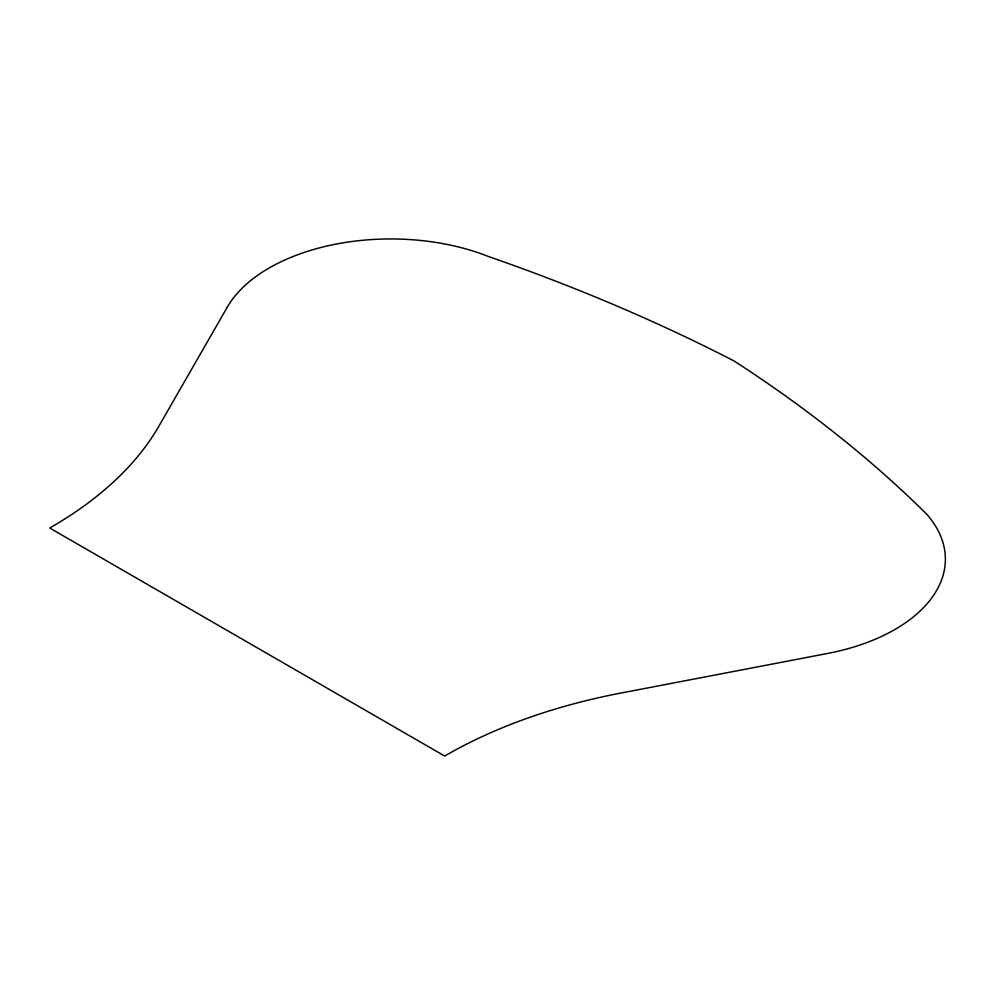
<?xml version="1.0" encoding="UTF-8"?>
<svg xmlns="http://www.w3.org/2000/svg" width="995" height="995" viewBox="0 0 995 995"><rect width="100%" height="100%" fill="white"/><g stroke="black" fill="none" stroke-linecap="round" stroke-linejoin="round"><path stroke-width="1.49" d="M227.37 307.032L158.74 426.432A446.083 257.543 0 0 1 49.75 528.022L444.678 756.038A446.083 257.543 0 0 1 620.656 693.105L827.454 653.491A172.123 99.376 0 0 0 926.967 514.452A1631.191 941.755 0 0 0 734.049 360.961A1631.203 941.768 0 0 0 488.085 256.374A172.123 99.376 0 0 0 227.37 307.032"/></g></svg>
